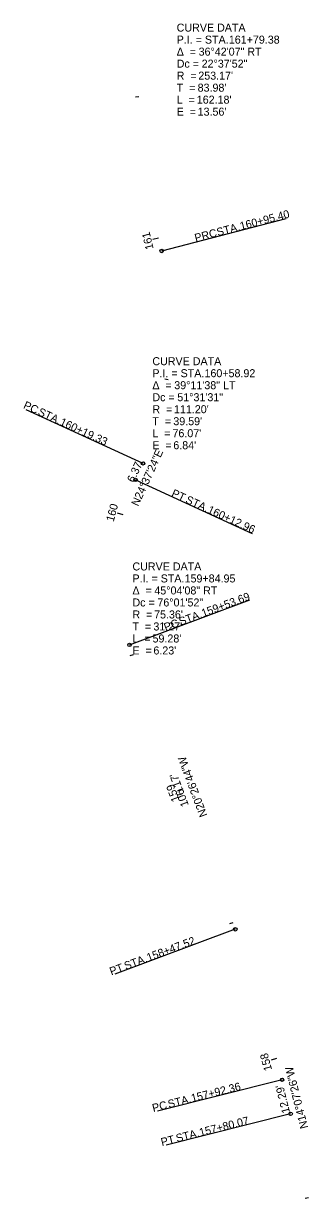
# Model space of a CAD drawing. Extents: x 151661 to 153028, y 329807 to 331516.
# Drawn here: x 152601.9 to 152701.7, y 330655.3 to 331066.4 of the extents above; entities that cross this region are included whole.
import ezdxf

# ---------------------------------------------------------------- set-up
doc = ezdxf.new("R2010")
doc.units = 0
for name, color, linetype in [('GE_P_Alignment_100_Bearings', 7, 'Continuous'), ('GE_P_Alignment_100_Cardinal_Points', 7, 'Continuous'), ('GE_P_Alignment_100_Curve_Data', 7, 'Continuous'), ('GE_P_Alignment_100_Distances', 7, 'Continuous'), ('GE_P_Alignment_100_Stations', 7, 'Continuous')]:
    doc.layers.add(name, color=color, linetype=linetype)

msp = doc.modelspace()

# ---------------------------------------------------------------- linework, layer by layer
at = {"layer": 'GE_P_Alignment_100_Cardinal_Points'}
for p, q in [((152650.29, 330986.79), (152693.85, 330998.11)), ((152643.76, 330912.48), (152602.85, 330931.23)), ((152641.11, 330906.69), (152682.01, 330887.94)), ((152639, 330848.97), (152681.17, 330864.69)), ((152676.09, 330749.49), (152633.92, 330733.77)), ((152692.47, 330696.85), (152648.83, 330685.87)), ((152695.47, 330684.93), (152651.83, 330673.95))]:
    msp.add_line(p, q, dxfattribs=at)
for centre in [(152650.29, 330986.79), (152643.76, 330912.48), (152641.11, 330906.69), (152639, 330848.97), (152676.09, 330749.49), (152692.47, 330696.85), (152695.47, 330684.93)]:
    msp.add_circle(centre, 0.6, dxfattribs=at)
at = {"layer": 'GE_P_Alignment_100_Stations'}
for p, q in [((152642.34, 331040.7), (152641.14, 331040.65)), ((152649.18, 330991.25), (152647.23, 330990.78)), ((152652.56, 330941.76), (152651.37, 330941.94)), ((152636.74, 330894.5), (152634.81, 330895.01)), ((152640.29, 330845.51), (152639.16, 330845.1)), ((152657.75, 330798.66), (152655.88, 330797.97)), ((152675.22, 330751.81), (152674.1, 330751.39)), ((152690.55, 330704.24), (152688.61, 330703.72)), ((152701.75, 330655.53), (152700.56, 330655.32))]:
    msp.add_line(p, q, dxfattribs=at)

# ---------------------------------------------------------------- texts
at = {"layer": 'GE_P_Alignment_100_Bearings'}
for s, rotation, p in [('N24°37\'24"E', 65.3767, (152642.06, 330897.26)), ('N20°26\'44"W', 110.4456, (152666.34, 330789.37)), ('N14°07\'26"W', 104.1238, (152701.63, 330680.12))]:
    msp.add_text(s, height=2.8, rotation=rotation, dxfattribs=at).set_placement(p)
at = {"layer": 'GE_P_Alignment_100_Cardinal_Points'}
for s, rotation, p in [('160+95.40', 14.5706, (152678.08, 330994.05)), (' STA. ', 14.5706, (152668.94, 330991.67)), ('PRC', 14.5706, (152662.22, 330989.93)), ('PC', 335.3767, (152601.58, 330931.86)), (' STA. ', 335.3767, (152605.75, 330929.95)), ('160+19.33', 335.3767, (152614.34, 330926.01)), ('PT', 335.3767, (152653.47, 330901.07)), (' STA. ', 335.3767, (152657.48, 330899.23)), ('160+12.96', 335.3767, (152666.08, 330895.29)), ('159+53.69', 20.4456, (152664.82, 330858.64)), (' STA. ', 20.4456, (152655.97, 330855.34)), ('PC', 20.4456, (152651.67, 330853.74)), ('158+47.52', 20.4456, (152645.65, 330738.18)), ('PT', 20.4456, (152632.65, 330733.34)), (' STA. ', 20.4456, (152636.79, 330734.88)), ('157+92.36', 14.1238, (152660.97, 330688.97)), ('PC', 14.1238, (152647.36, 330685.54)), (' STA. ', 14.1238, (152651.81, 330686.66)), ('157+80.07', 14.1238, (152663.83, 330677.01)), (' STA. ', 14.1238, (152654.67, 330674.71)), ('PT', 14.1238, (152650.39, 330673.63))]:
    msp.add_text(s, height=2.8, rotation=rotation, dxfattribs=at).set_placement(p)
at = {"layer": 'GE_P_Alignment_100_Curve_Data'}
for s, p in [('CURVE DATA', (152655.55, 331063.52)), ('P.I. = STA. ', (152655.55, 331059.32)), ('161+79.38', (152673.82, 331059.32)), ('Δ  = ', (152655.55, 331055.12)), ('36°42\'07" RT', (152663.23, 331055.12)), ('Dc = ', (152655.55, 331050.92)), ('22°37\'52"', (152664.29, 331050.92)), ('R  = ', (152655.55, 331046.72)), ("253.17'", (152663.13, 331046.72)), ('T  = ', (152655.55, 331042.52)), ("83.98'", (152662.89, 331042.52)), ('L  = ', (152655.55, 331038.32)), ("162.18'", (152662.59, 331038.32)), ('E  = ', (152655.55, 331034.12)), ("13.56'", (152662.89, 331034.12)), ('CURVE DATA', (152647.03, 330946.83)), ('P.I. = STA. ', (152647.03, 330942.63)), ('160+58.92', (152665.29, 330942.63)), ('Δ  = ', (152647.03, 330938.43)), ('39°11\'38" LT', (152654.7, 330938.43)), ('Dc = ', (152647.03, 330934.23)), ('51°31\'31"', (152655.77, 330934.23)), ('R  = ', (152647.03, 330930.03)), ("111.20'", (152654.61, 330930.03)), ('T  = ', (152647.03, 330925.83)), ("39.59'", (152654.37, 330925.83)), ('L  = ', (152647.03, 330921.63)), ("76.07'", (152654.07, 330921.63)), ('E  = ', (152647.03, 330917.43)), ("6.84'", (152654.37, 330917.43)), ('CURVE DATA', (152640.05, 330875.03)), ('P.I. = STA. ', (152640.05, 330870.83)), ('159+84.95', (152658.32, 330870.83)), ('Δ  = ', (152640.05, 330866.63)), ('45°04\'08" RT', (152647.73, 330866.63)), ('Dc = ', (152640.05, 330862.43)), ('76°01\'52"', (152648.79, 330862.43)), ('R  = ', (152640.05, 330858.23)), ("75.36'", (152647.64, 330858.23)), ('T  = ', (152640.05, 330854.03)), ("31.27'", (152647.39, 330854.03)), ('L  = ', (152640.05, 330849.83)), ("59.28'", (152647.09, 330849.83)), ('E  = ', (152640.05, 330845.63)), ("6.23'", (152647.39, 330845.63))]:
    msp.add_text(s, height=2.8, dxfattribs=at).set_placement(p)
at = {"layer": 'GE_P_Alignment_100_Distances'}
for s, rotation, p in [("6.37'", 65.3767, (152640.54, 330905.56)), ("106.17'", 110.4456, (152659.84, 330792.96)), ("12.29'", 104.1238, (152695.28, 330685.49))]:
    msp.add_text(s, height=2.8, rotation=rotation, dxfattribs=at).set_placement(p)
at = {"layer": 'GE_P_Alignment_100_Stations'}
for s, rotation, p in [('161', 103.5292, (152647.48, 330987.6)), ('160', 75.2327, (152633.47, 330891.9)), ('159', 110.4456, (152656.57, 330794.68)), ('158', 104.999, (152688.99, 330700.37))]:
    msp.add_text(s, height=2.8, rotation=rotation, dxfattribs=at).set_placement(p)

doc.saveas('drawing.dxf')
